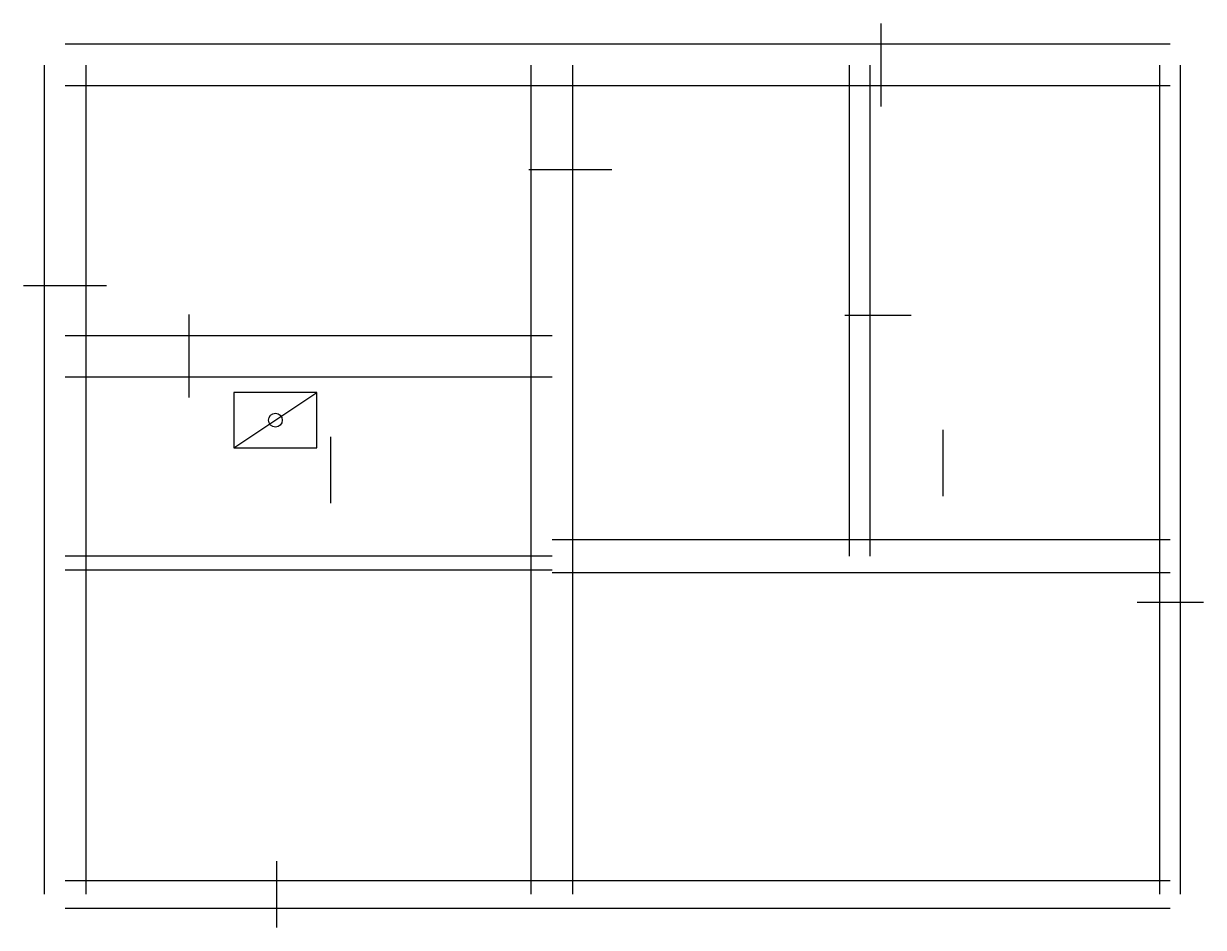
# Model space of a CAD drawing. Header units: millimetres. Extents: x -300 to 8240, y -240 to 6300.
import ezdxf

# ---------------------------------------------------------------- set-up
doc = ezdxf.new("R2010")
doc.units = ezdxf.units.MM
for name, color, linetype in [('FURN', 3, 'Continuous'), ('OPENING', 4, 'Continuous'), ('WALL', 7, 'Continuous')]:
    doc.layers.add(name, color=color, linetype=linetype)

# ---------------------------------------------------------------- blocks, each defined once
blk = doc.blocks.new('NOISE_INNER_48')
at = {"layer": 'FURN'}
blk.add_line((1090.2, 2558), (1690.2, 2958), dxfattribs=at)
blk.add_lwpolyline([(1090.2, 2558), (1690.2, 2558), (1690.2, 2958), (1090.2, 2958), (1090.2, 2558)], close=True, dxfattribs=at)
at = {"layer": 'OPENING'}
for p, q in [((3825, 4569.2), (3225, 4569.2)), ((5993, 3515), (5513, 3515)), ((6224.6, 2207), (6224.6, 2687)), ((1790.6, 2158), (1790.6, 2638))]:
    blk.add_line(p, q, dxfattribs=at)
blk = doc.blocks.new('NOISE_OUTER_48')
at = {"layer": 'FURN'}
blk.add_circle((1390.2, 2758), 50, dxfattribs=at)
blk.add_blockref('NOISE_INNER_48', (0, 0))

msp = doc.modelspace()

# ---------------------------------------------------------------- linework, layer by layer
at = {"layer": 'OPENING'}
for p, q in [((5905.1, 6300), (5905.1, 5700)), ((-300, 4404.3), (300, 4404.3)), ((898.5, 3594), (898.5, 4194)), ((8240, 2110.1), (7760, 2110.1)), ((1533.7, -240), (1533.7, 240))]:
    msp.add_line(p, q, dxfattribs=at)
at = {"layer": 'WALL'}
for p, q in [((3375, 0), (3375, 6000)), ((5678, 2447), (5678, 6000)), ((5828, 2447), (5828, 6000)), ((8075, 0), (8075, 6000)), ((8000, 5850), (0, 5850)), ((0, 3744), (3525, 3744)), ((3525, 2567), (8000, 2567)), ((0, 2448), (3525, 2448)), ((3525, 2327), (8000, 2327))]:
    msp.add_line(p, q, dxfattribs=at)
for points in [[(8000, 6150), (0, 6150)], [(-150, 6000), (-150, 0)], [(150, 6000), (150, 0)], [(3675, 0), (3675, 6000)], [(7925, 0), (7925, 6000)], [(0, 4044), (3525, 4044)], [(0, 2348), (3525, 2348)], [(0, 100), (8000, 100)], [(0, -100), (8000, -100)]]:
    msp.add_lwpolyline(points, dxfattribs=at)

# ---------------------------------------------------------------- block references
msp.add_blockref('NOISE_OUTER_48', (132.5, 672.3))

doc.saveas('drawing.dxf')
